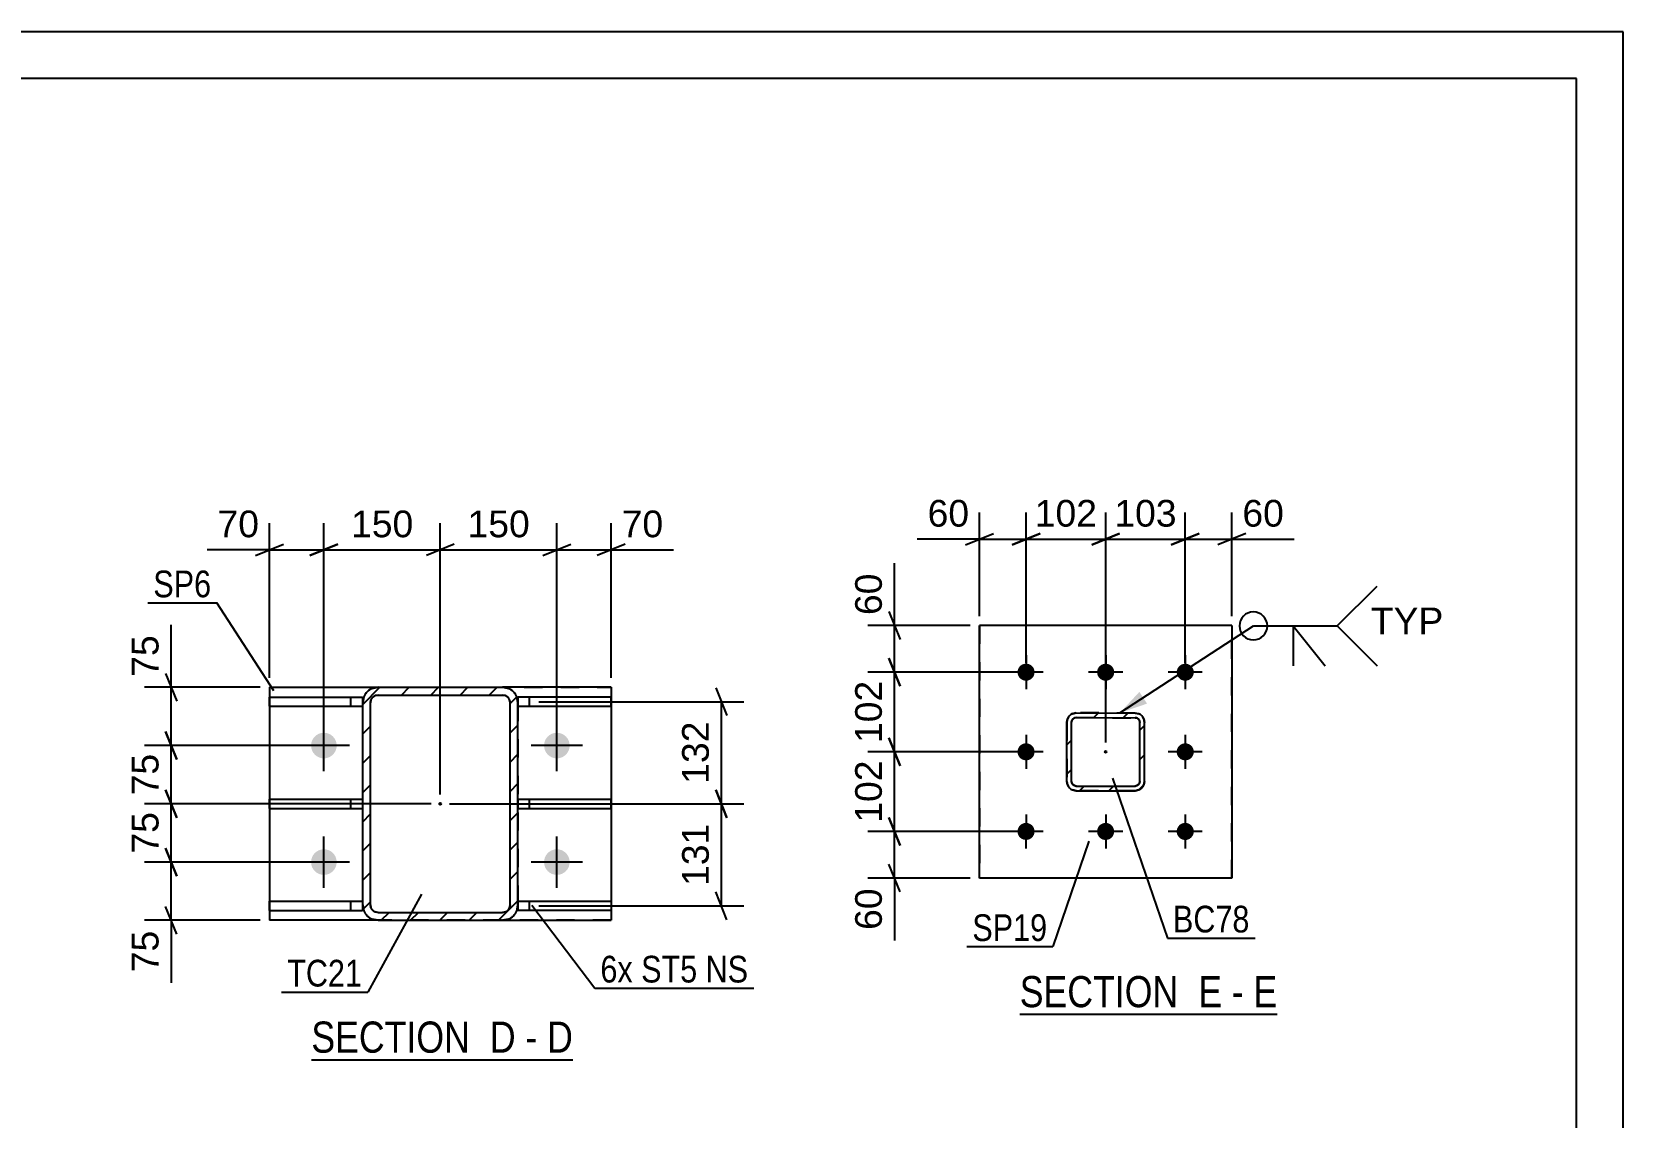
# Model space of a CAD drawing. Header units: millimetres. Extents: x -130 to 464, y -183 to 237.
# Drawn here: x 293 to 463.8, y 120.6 to 237 of the extents above; entities that cross this region are included whole.
import ezdxf

# ---------------------------------------------------------------- set-up
doc = ezdxf.new("R2010")
doc.units = ezdxf.units.MM
doc.linetypes.add('DXK_LINE_DOT2', pattern=[3.9198, 1.9599, -1.9599])
doc.linetypes.add('DXK_LINE_DOT3', pattern=[5.9187, 2.979, -0.9799, 0.9799, -0.9799])
doc.styles.add('Arial', font='ARIAL.TTF', dxfattribs={"height": 0.2})
doc.styles.add('Arial Narrow', font='ARIALN.TTF', dxfattribs={"height": 0.2})

# ---------------------------------------------------------------- blocks, each defined once
blk = doc.blocks.new('Unknown-284929020-18 - 3948')
at = {"color": 6, "linetype": 'Continuous'}
blk.add_line((399.04, 131.62), (426.68, 131.62), dxfattribs=at)
at = {"color": 0, "linetype": 'Continuous'}
for points in [[(417.15, 132.37), (417.15, 135.87), (399.04, 135.87), (399.04, 132.37)], [(420.75, 132.37), (420.75, 135.87), (418.2, 135.87), (418.2, 132.37)], [(423.08, 132.37), (423.08, 135.87), (421.8, 135.87), (421.8, 132.37)], [(426.68, 132.37), (426.68, 135.87), (424.13, 135.87), (424.13, 132.37)]]:
    blk.add_wipeout(points, dxfattribs=at)
at = {"color": 7, "linetype": 'Continuous', "style": 'Arial Narrow'}
for s, p in [('SECTION ', (399.04, 132.37)), ('E', (418.2, 132.37)), ('E', (424.13, 132.37)), ('-', (421.8, 132.37))]:
    blk.add_text(s, height=3.34, dxfattribs=at).set_placement(p)
blk = doc.blocks.new('Unknown-284929020-1134')
at = {"color": 5, "linetype": 'Continuous'}
for p, q in [((463.79, 237.02), (-130.21, 237.02)), ((463.79, -182.98), (463.79, 237.02)), ((458.79, 232.02), (-125.21, 232.02)), ((458.79, -177.98), (458.79, 232.02))]:
    blk.add_line(p, q, dxfattribs=at)
blk = doc.blocks.new('Unknown-284929020-14 - 2794')
at = {"color": 6, "linetype": 'Continuous'}
blk.add_line((323.02, 126.74), (351.09, 126.74), dxfattribs=at)
at = {"color": 0, "linetype": 'Continuous'}
for points in [[(341.13, 127.49), (341.13, 130.99), (323.02, 130.99), (323.02, 127.49)], [(344.95, 127.49), (344.95, 130.99), (342.18, 130.99), (342.18, 127.49)], [(347.27, 127.49), (347.27, 130.99), (346, 130.99), (346, 127.49)], [(351.09, 127.49), (351.09, 130.99), (348.32, 130.99), (348.32, 127.49)]]:
    blk.add_wipeout(points, dxfattribs=at)
at = {"color": 7, "linetype": 'Continuous', "style": 'Arial Narrow'}
for s, p in [('SECTION ', (323.02, 127.49)), ('D', (342.18, 127.49)), ('D', (348.32, 127.49)), ('-', (346, 127.49))]:
    blk.add_text(s, height=3.34, dxfattribs=at).set_placement(p)
blk = doc.blocks.new('Bolt-284929020-3955 - 3948')
at = {"linetype": 'Continuous'}
for points in [[(398.8, 168.31), (398.82, 168.5), (398.88, 168.68), (398.98, 168.85), (399.1, 168.99), (399.26, 169.11), (399.43, 169.18), (399.62, 169.22), (399.81, 169.22), (400, 169.18), (400.18, 169.11), (400.33, 168.99), (400.46, 168.85), (400.56, 168.69), (400.61, 168.5), (400.63, 168.31), (400.61, 168.12), (400.56, 167.94), (400.46, 167.77), (400.33, 167.63), (400.18, 167.52), (400, 167.44), (399.81, 167.4), (399.62, 167.4), (399.44, 167.44), (399.26, 167.52), (399.11, 167.63), (398.98, 167.77), (398.88, 167.94), (398.82, 168.12)], [(407.34, 168.31), (407.36, 168.5), (407.42, 168.68), (407.52, 168.85), (407.65, 168.99), (407.8, 169.1), (407.98, 169.18), (408.16, 169.22), (408.35, 169.22), (408.54, 169.18), (408.72, 169.1), (408.87, 168.99), (409, 168.85), (409.1, 168.68), (409.16, 168.5), (409.18, 168.31), (409.16, 168.12), (409.1, 167.94), (409, 167.77), (408.87, 167.63), (408.72, 167.52), (408.54, 167.44), (408.36, 167.4), (408.16, 167.4), (407.98, 167.44), (407.8, 167.52), (407.65, 167.63), (407.52, 167.77), (407.42, 167.94), (407.36, 168.12)], [(415.88, 168.31), (415.9, 168.5), (415.96, 168.68), (416.06, 168.85), (416.19, 168.99), (416.34, 169.1), (416.52, 169.18), (416.71, 169.22), (416.9, 169.22), (417.08, 169.18), (417.26, 169.1), (417.41, 168.99), (417.54, 168.85), (417.64, 168.68), (417.7, 168.5), (417.72, 168.31), (417.7, 168.12), (417.64, 167.94), (417.54, 167.77), (417.42, 167.63), (417.26, 167.52), (417.09, 167.44), (416.9, 167.4), (416.71, 167.4), (416.52, 167.44), (416.34, 167.51), (416.19, 167.63), (416.06, 167.77), (415.96, 167.94), (415.91, 168.12)], [(398.8, 159.77), (398.82, 159.96), (398.88, 160.14), (398.97, 160.31), (399.1, 160.45), (399.26, 160.56), (399.43, 160.64), (399.62, 160.68), (399.81, 160.68), (400, 160.64), (400.17, 160.56), (400.33, 160.45), (400.46, 160.31), (400.55, 160.14), (400.61, 159.96), (400.63, 159.77), (400.61, 159.58), (400.55, 159.4), (400.46, 159.23), (400.33, 159.09), (400.18, 158.98), (400, 158.9), (399.81, 158.86), (399.62, 158.86), (399.43, 158.9), (399.26, 158.98), (399.1, 159.09), (398.98, 159.23), (398.88, 159.4), (398.82, 159.58)], [(415.88, 159.77), (415.9, 159.96), (415.96, 160.14), (416.06, 160.31), (416.19, 160.45), (416.34, 160.56), (416.52, 160.64), (416.7, 160.68), (416.9, 160.68), (417.08, 160.64), (417.26, 160.56), (417.41, 160.45), (417.54, 160.31), (417.64, 160.14), (417.7, 159.96), (417.72, 159.77), (417.7, 159.58), (417.64, 159.39), (417.54, 159.23), (417.41, 159.09), (417.26, 158.97), (417.08, 158.9), (416.9, 158.86), (416.7, 158.86), (416.52, 158.9), (416.34, 158.97), (416.19, 159.09), (416.06, 159.23), (415.96, 159.39), (415.9, 159.58)], [(398.8, 151.23), (398.82, 151.42), (398.88, 151.6), (398.97, 151.77), (399.1, 151.91), (399.26, 152.02), (399.43, 152.1), (399.62, 152.14), (399.81, 152.14), (400, 152.1), (400.17, 152.02), (400.33, 151.91), (400.46, 151.77), (400.55, 151.6), (400.61, 151.42), (400.63, 151.23), (400.61, 151.04), (400.55, 150.86), (400.46, 150.69), (400.33, 150.55), (400.17, 150.43), (400, 150.36), (399.81, 150.32), (399.62, 150.32), (399.43, 150.36), (399.26, 150.43), (399.1, 150.55), (398.97, 150.69), (398.88, 150.85), (398.82, 151.04)], [(407.34, 151.23), (407.36, 151.42), (407.42, 151.6), (407.51, 151.77), (407.64, 151.91), (407.8, 152.02), (407.97, 152.1), (408.16, 152.14), (408.35, 152.14), (408.54, 152.1), (408.71, 152.02), (408.87, 151.91), (409, 151.77), (409.09, 151.6), (409.15, 151.42), (409.17, 151.23), (409.15, 151.04), (409.09, 150.85), (409, 150.69), (408.87, 150.55), (408.72, 150.43), (408.54, 150.36), (408.35, 150.32), (408.16, 150.32), (407.97, 150.35), (407.8, 150.43), (407.64, 150.55), (407.52, 150.69), (407.42, 150.85), (407.36, 151.04)], [(415.88, 151.22), (415.9, 151.42), (415.96, 151.6), (416.06, 151.76), (416.18, 151.91), (416.34, 152.02), (416.51, 152.1), (416.7, 152.14), (416.89, 152.14), (417.08, 152.1), (417.26, 152.02), (417.41, 151.91), (417.54, 151.76), (417.64, 151.6), (417.7, 151.42), (417.72, 151.23), (417.7, 151.04), (417.64, 150.85), (417.54, 150.69), (417.41, 150.54), (417.26, 150.43), (417.08, 150.35), (416.9, 150.31), (416.7, 150.31), (416.52, 150.35), (416.34, 150.43), (416.19, 150.54), (416.06, 150.69), (415.96, 150.85), (415.9, 151.03)]]:
    blk.add_hatch(color=1, dxfattribs=at).paths.add_polyline_path(points)
at = {"color": 1, "linetype": 'Continuous'}
for p, q in [((399.72, 170.15), (399.72, 166.48)), ((408.26, 170.14), (408.26, 166.48)), ((416.8, 170.14), (416.8, 166.48)), ((401.55, 168.31), (397.88, 168.31)), ((410.09, 168.31), (406.43, 168.31)), ((418.63, 168.31), (414.97, 168.31)), ((399.72, 161.6), (399.72, 157.94)), ((416.8, 161.6), (416.8, 157.93)), ((401.55, 159.77), (397.88, 159.77)), ((418.63, 159.77), (414.97, 159.77)), ((399.72, 153.06), (399.71, 149.4)), ((408.26, 153.06), (408.26, 149.39)), ((416.8, 153.06), (416.8, 149.39)), ((401.55, 151.23), (397.88, 151.23)), ((410.09, 151.23), (406.42, 151.23)), ((418.63, 151.23), (414.97, 151.23))]:
    blk.add_line(p, q, dxfattribs=at)
blk = doc.blocks.new('Part-284929020-4019 - 3948')
at = {"color": 2, "linetype": 'Continuous'}
for p, q in [((394.71, 146.23), (394.72, 173.31)), ((421.8, 173.31), (394.72, 173.31)), ((421.8, 173.31), (421.8, 173.31)), ((421.8, 173.31), (421.8, 146.22)), ((421.8, 146.22), (394.71, 146.23)), ((421.8, 146.22), (421.8, 146.22))]:
    blk.add_line(p, q, dxfattribs=at)
at = {"color": 7, "linetype": 'DXK_LINE_DOT2'}
for p, q in [((394.72, 173.31), (394.71, 146.23)), ((421.8, 146.22), (421.8, 173.31))]:
    blk.add_line(p, q, dxfattribs=at)
blk = doc.blocks.new('Part-284929020-4011 - 3948')
at = {"linetype": 'Continuous'}
h = blk.add_hatch(dxfattribs=at)
h.set_pattern_fill('', scale=0.7, style=0, pattern_type=0)
h.set_pattern_definition([(45, (411.8074, 155.6774), (-1.57154, 1.57154), [])])
h.paths.add_polyline_path([(411.42, 155.6), (411.81, 155.68), (412.13, 155.89), (412.35, 156.22), (412.42, 156.6), (412.43, 162.93), (412.35, 163.32), (412.13, 163.64), (411.81, 163.86), (411.43, 163.93), (405.09, 163.94), (404.71, 163.86), (404.39, 163.64), (404.17, 163.32), (404.09, 162.94), (404.09, 156.6), (404.17, 156.22), (404.38, 155.9), (404.71, 155.68), (405.09, 155.6)])
h.paths.add_polyline_path([(405.09, 156.1), (404.9, 156.14), (404.74, 156.25), (404.63, 156.41), (404.59, 156.6), (404.59, 162.94), (404.63, 163.13), (404.74, 163.29), (404.9, 163.4), (405.09, 163.44), (411.43, 163.43), (411.62, 163.4), (411.78, 163.29), (411.89, 163.13), (411.93, 162.93), (411.92, 156.6), (411.89, 156.41), (411.78, 156.25), (411.62, 156.14), (411.42, 156.1)])
blk.add_hatch(color=246, dxfattribs=at).paths.add_polyline_path([(408.26, 159.67, -1), (408.26, 159.87, -1)])
at = {"color": 7, "linetype": 'DXK_LINE_DOT2'}
for p, q in [((404.09, 162.94), (404.17, 163.32)), ((404.09, 162.94), (404.09, 156.6)), ((404.17, 163.32), (404.17, 163.32)), ((404.63, 163.13), (404.59, 162.94)), ((404.59, 156.6), (404.59, 162.94)), ((404.74, 163.29), (404.63, 163.13)), ((404.71, 163.86), (405.09, 163.94)), ((404.9, 163.4), (404.74, 163.29)), ((405.09, 163.44), (404.9, 163.4)), ((411.43, 163.93), (405.09, 163.94)), ((405.09, 163.44), (411.43, 163.43)), ((411.43, 163.93), (411.81, 163.86)), ((411.62, 163.4), (411.43, 163.43)), ((411.78, 163.29), (411.62, 163.4)), ((411.89, 163.13), (411.78, 163.29)), ((411.93, 162.93), (411.89, 163.13)), ((411.92, 156.6), (411.93, 162.93)), ((412.35, 163.32), (412.43, 162.93)), ((412.42, 156.6), (412.43, 162.93)), ((404.17, 156.22), (404.09, 156.6)), ((404.09, 156.6), (404.09, 156.6)), ((404.59, 156.6), (404.63, 156.41)), ((404.63, 156.41), (404.74, 156.25)), ((405.09, 155.6), (404.71, 155.68)), ((404.74, 156.25), (404.9, 156.14)), ((404.9, 156.14), (405.09, 156.1)), ((405.09, 156.1), (411.42, 156.1)), ((411.42, 155.6), (405.09, 155.6)), ((411.42, 156.1), (411.62, 156.14)), ((411.81, 155.68), (411.42, 155.6)), ((411.62, 156.14), (411.78, 156.25)), ((411.78, 156.25), (411.89, 156.41)), ((411.89, 156.41), (411.92, 156.6)), ((412.42, 156.6), (412.35, 156.22))]:
    blk.add_line(p, q, dxfattribs=at)
at = {"color": 2, "linetype": 'Continuous'}
for p, q in [((404.17, 163.32), (404.09, 162.94)), ((404.09, 162.94), (404.09, 162.94)), ((404.09, 156.6), (404.09, 162.94)), ((404.59, 162.94), (404.63, 163.13)), ((404.59, 162.94), (404.59, 162.94)), ((404.59, 156.6), (404.59, 162.94)), ((404.63, 163.13), (404.74, 163.29)), ((405.09, 163.94), (404.71, 163.86)), ((404.74, 163.29), (404.9, 163.4)), ((404.9, 163.4), (405.09, 163.44)), ((405.09, 163.94), (405.09, 163.94)), ((405.09, 163.94), (411.43, 163.93)), ((405.09, 163.44), (405.09, 163.44)), ((405.09, 163.44), (411.43, 163.43)), ((411.43, 163.93), (411.43, 163.93)), ((411.81, 163.86), (411.43, 163.93)), ((411.43, 163.43), (411.43, 163.43)), ((411.43, 163.43), (411.62, 163.4)), ((411.62, 163.4), (411.78, 163.29)), ((411.78, 163.29), (411.89, 163.13)), ((411.89, 163.13), (411.93, 162.93)), ((411.92, 156.6), (411.93, 162.93)), ((411.93, 162.93), (411.93, 162.93)), ((412.43, 162.93), (412.35, 163.32)), ((412.42, 156.6), (412.43, 162.93)), ((412.43, 162.93), (412.43, 162.93)), ((404.09, 156.6), (404.09, 156.6)), ((404.09, 156.6), (404.17, 156.22)), ((404.59, 156.6), (404.59, 156.6)), ((404.63, 156.41), (404.59, 156.6)), ((404.74, 156.25), (404.63, 156.41)), ((404.71, 155.68), (405.09, 155.6)), ((404.9, 156.14), (404.74, 156.25)), ((405.09, 156.1), (404.9, 156.14)), ((405.09, 156.1), (405.09, 156.1)), ((405.09, 156.1), (411.42, 156.1)), ((405.09, 155.6), (405.09, 155.6)), ((405.09, 155.6), (411.42, 155.6)), ((411.62, 156.14), (411.42, 156.1)), ((411.42, 156.1), (411.42, 156.1)), ((411.42, 155.6), (411.81, 155.68)), ((411.42, 155.6), (411.42, 155.6)), ((411.78, 156.25), (411.62, 156.14)), ((411.89, 156.41), (411.78, 156.25)), ((411.92, 156.6), (411.89, 156.41)), ((411.92, 156.6), (411.92, 156.6)), ((412.35, 156.22), (412.42, 156.6)), ((412.42, 156.6), (412.42, 156.6))]:
    blk.add_line(p, q, dxfattribs=at)
at = {"color": 7, "linetype": 'DXK_LINE_DOT3'}
blk.add_line((408.26, 159.77), (408.26, 159.77), dxfattribs=at)
at = {"color": 246, "linetype": 'DXK_LINE_DOT2'}
blk.add_line((408.26, 159.77), (408.26, 159.77), dxfattribs=at)
at = {"color": 246, "linetype": 'Continuous'}
blk.add_circle((408.26, 159.77), 0.1, dxfattribs=at)
at = {"color": 7, "linetype": 'DXK_LINE_DOT2'}
for centre, start, end in [((405.09, 162.94), 112.49, 157.49), ((411.43, 162.93), 22.49, 67.49), ((405.09, 156.6), 202.49, 247.49), ((411.42, 156.6), 292.49, 337.49)]:
    blk.add_arc(centre, 1, start, end, dxfattribs=at)
at = {"color": 2, "linetype": 'Continuous'}
for centre, start, end in [((405.09, 162.94), 112.49, 157.49), ((411.43, 162.93), 22.49, 67.49), ((405.09, 156.6), 202.49, 247.49), ((411.42, 156.6), 292.49, 337.49)]:
    blk.add_arc(centre, 1, start, end, dxfattribs=at)
blk = doc.blocks.new('Part-284929020-2891 - 2794')
at = {"color": 2, "linetype": 'Continuous'}
for p, q in [((318.52, 153.69), (318.52, 154.69)), ((318.52, 154.69), (328.52, 154.69)), ((318.52, 153.69), (328.52, 153.69)), ((328.52, 154.69), (328.52, 153.69))]:
    blk.add_line(p, q, dxfattribs=at)
at = {"color": 7, "linetype": 'DXK_LINE_DOT2'}
blk.add_line((327.27, 153.69), (327.27, 154.69), dxfattribs=at)
blk = doc.blocks.new('Part-284929020-2871 - 2794')
at = {"color": 2, "linetype": 'Continuous'}
for p, q in [((355.19, 165.65), (345.19, 165.65)), ((345.19, 165.65), (345.19, 165.04)), ((355.19, 164.65), (355.19, 165.65)), ((345.19, 164.65), (355.19, 164.65))]:
    blk.add_line(p, q, dxfattribs=at)
at = {"color": 7, "linetype": 'DXK_LINE_DOT2'}
for p, q in [((346.44, 164.65), (346.44, 165.65)), ((345.19, 165.04), (345.19, 164.65)), ((345.19, 164.65), (345.19, 164.65))]:
    blk.add_line(p, q, dxfattribs=at)
blk = doc.blocks.new('Bolt-284929020-2800 - 2794')
at = {"linetype": 'Continuous'}
for points in [[(322.99, 160.44, -1), (325.74, 160.44, -1)], [(347.99, 160.44, -1), (350.74, 160.44, -1)], [(322.99, 147.94, -1), (325.74, 147.94, -1)], [(347.99, 147.94, -1), (350.74, 147.94, -1)]]:
    blk.add_hatch(color=1, dxfattribs=at).paths.add_polyline_path(points)
at = {"color": 1, "linetype": 'Continuous'}
for p, q in [((324.36, 157.69), (324.36, 163.19)), ((349.36, 157.69), (349.36, 163.19)), ((327.11, 160.44), (321.61, 160.44)), ((352.11, 160.44), (346.61, 160.44)), ((324.36, 145.19), (324.36, 150.69)), ((349.36, 145.19), (349.36, 150.69)), ((327.11, 147.94), (321.61, 147.94)), ((352.11, 147.94), (346.61, 147.94))]:
    blk.add_line(p, q, dxfattribs=at)
blk = doc.blocks.new('Part-284929020-2866 - 2794')
at = {"color": 2, "linetype": 'Continuous'}
for p, q in [((345.19, 143.74), (355.19, 143.74)), ((355.19, 143.74), (355.19, 142.74)), ((345.19, 143.35), (345.19, 142.74)), ((355.19, 142.74), (345.19, 142.74))]:
    blk.add_line(p, q, dxfattribs=at)
at = {"color": 7, "linetype": 'DXK_LINE_DOT2'}
for p, q in [((345.19, 143.74), (345.19, 143.74)), ((345.19, 143.74), (345.19, 143.35)), ((346.44, 142.74), (346.44, 143.74))]:
    blk.add_line(p, q, dxfattribs=at)
blk = doc.blocks.new('Part-284929020-2876 - 2794')
at = {"color": 2, "linetype": 'Continuous'}
for p, q in [((345.19, 154.69), (355.19, 154.69)), ((345.19, 153.69), (355.19, 153.69)), ((355.19, 153.69), (355.19, 154.69))]:
    blk.add_line(p, q, dxfattribs=at)
at = {"color": 7, "linetype": 'DXK_LINE_DOT2'}
for p, q in [((345.19, 154.69), (345.19, 154.69)), ((345.19, 154.69), (345.19, 153.69)), ((345.19, 153.69), (345.19, 153.69)), ((346.44, 153.69), (346.44, 154.69))]:
    blk.add_line(p, q, dxfattribs=at)
blk = doc.blocks.new('Part-284929020-2881 - 2794')
at = {"color": 2, "linetype": 'Continuous'}
for p, q in [((318.52, 142.74), (318.52, 143.74)), ((318.52, 143.74), (328.52, 143.74)), ((328.52, 143.74), (328.52, 142.74)), ((318.52, 142.74), (328.52, 142.74))]:
    blk.add_line(p, q, dxfattribs=at)
at = {"color": 7, "linetype": 'DXK_LINE_DOT2'}
blk.add_line((327.27, 142.74), (327.27, 143.74), dxfattribs=at)
blk = doc.blocks.new('Part-284929020-2886 - 2794')
at = {"color": 2, "linetype": 'Continuous'}
for p, q in [((318.52, 164.65), (318.52, 165.65)), ((318.52, 165.65), (328.52, 165.65)), ((328.52, 165.65), (328.52, 164.65)), ((318.52, 164.65), (328.52, 164.65))]:
    blk.add_line(p, q, dxfattribs=at)
at = {"color": 7, "linetype": 'DXK_LINE_DOT2'}
blk.add_line((327.27, 164.65), (327.27, 165.65), dxfattribs=at)
blk = doc.blocks.new('Part-284929020-2909 - 2794')
at = {"color": 2, "linetype": 'Continuous'}
for p, q in [((318.53, 166.69), (318.53, 141.69)), ((318.53, 166.69), (330.19, 166.69)), ((355.19, 166.69), (343.53, 166.69)), ((355.19, 166.69), (355.19, 141.69)), ((330.19, 141.69), (318.53, 141.69)), ((343.53, 141.69), (355.19, 141.69))]:
    blk.add_line(p, q, dxfattribs=at)
at = {"color": 7, "linetype": 'DXK_LINE_DOT2'}
for p, q in [((330.19, 166.69), (355.19, 166.69)), ((330.19, 166.69), (343.53, 166.69)), ((355.19, 141.69), (330.19, 141.69)), ((330.19, 141.69), (343.53, 141.69))]:
    blk.add_line(p, q, dxfattribs=at)
blk = doc.blocks.new('Part-284929020-2957 - 2794')
at = {"linetype": 'Continuous'}
h = blk.add_hatch(dxfattribs=at)
h.set_pattern_fill('', scale=0.7, style=0, pattern_type=0)
h.set_pattern_definition([(45, (345.067, 165.6657), (-1.57154, 1.57154), [])])
h.paths.add_polyline_path([(345.19, 165.03), (345.07, 165.67), (344.71, 166.21), (344.17, 166.57), (343.53, 166.69), (330.19, 166.69), (329.56, 166.57), (329.02, 166.21), (328.65, 165.67), (328.53, 165.03), (328.53, 143.36), (328.65, 142.72), (329.02, 142.18), (329.56, 141.82), (330.19, 141.69), (343.53, 141.69), (344.17, 141.82), (344.71, 142.18), (345.07, 142.72), (345.19, 143.36)])
h.paths.add_polyline_path([(344.3, 143.04), (344.12, 142.77), (343.85, 142.59), (343.53, 142.53), (330.19, 142.53), (329.87, 142.59), (329.6, 142.77), (329.42, 143.04), (329.36, 143.36), (329.36, 165.03), (329.42, 165.35), (329.6, 165.62), (329.87, 165.8), (330.19, 165.86), (343.53, 165.86), (343.85, 165.8), (344.12, 165.62), (344.3, 165.35), (344.36, 165.03), (344.36, 143.36)])
blk.add_hatch(color=246, dxfattribs=at).paths.add_polyline_path([(336.86, 154.09, -1), (336.86, 154.29, -1)])
at = {"color": 7, "linetype": 'DXK_LINE_DOT2'}
for p, q in [((328.53, 165.03), (328.65, 165.67)), ((329.56, 166.57), (330.19, 166.69)), ((330.19, 165.86), (329.87, 165.8)), ((330.19, 166.69), (343.53, 166.69)), ((330.19, 165.86), (343.53, 165.86)), ((343.53, 166.69), (344.17, 166.57)), ((343.85, 165.8), (343.53, 165.86)), ((345.07, 165.67), (345.19, 165.03)), ((328.53, 143.36), (328.53, 165.03)), ((329.42, 165.35), (329.36, 165.03)), ((329.36, 143.36), (329.36, 165.03)), ((344.36, 165.03), (344.3, 165.35)), ((344.36, 143.36), (344.36, 165.03)), ((345.19, 165.03), (345.19, 143.36)), ((328.65, 142.72), (328.53, 143.36)), ((329.36, 143.36), (329.42, 143.04)), ((330.19, 141.69), (329.56, 141.82)), ((329.87, 142.59), (330.19, 142.53)), ((330.19, 142.53), (343.53, 142.53)), ((343.53, 142.53), (343.85, 142.59)), ((344.17, 141.82), (343.53, 141.69)), ((344.3, 143.04), (344.36, 143.36)), ((345.19, 143.36), (345.07, 142.72)), ((330.19, 141.69), (343.53, 141.69))]:
    blk.add_line(p, q, dxfattribs=at)
at = {"color": 2, "linetype": 'Continuous'}
for p, q in [((328.65, 165.67), (328.53, 165.03)), ((330.19, 166.69), (329.56, 166.57)), ((329.87, 165.8), (330.19, 165.86)), ((330.19, 166.69), (343.53, 166.69)), ((330.19, 165.86), (343.53, 165.86)), ((344.17, 166.57), (343.53, 166.69)), ((343.53, 165.86), (343.85, 165.8)), ((345.19, 165.03), (345.07, 165.67)), ((328.53, 143.36), (328.53, 165.03)), ((329.36, 165.03), (329.42, 165.35)), ((329.36, 143.36), (329.36, 165.03)), ((344.3, 165.35), (344.36, 165.03)), ((344.36, 143.36), (344.36, 165.03)), ((345.19, 143.36), (345.19, 165.03)), ((328.53, 143.36), (328.65, 142.72)), ((329.42, 143.04), (329.36, 143.36)), ((329.56, 141.82), (330.19, 141.69)), ((330.19, 142.53), (329.87, 142.59)), ((330.19, 142.53), (343.53, 142.53)), ((343.85, 142.59), (343.53, 142.53)), ((343.53, 141.69), (344.17, 141.82)), ((344.36, 143.36), (344.3, 143.04)), ((345.07, 142.72), (345.19, 143.36)), ((330.19, 141.69), (343.53, 141.69))]:
    blk.add_line(p, q, dxfattribs=at)
at = {"color": 7, "linetype": 'DXK_LINE_DOT3'}
blk.add_line((336.86, 154.19), (336.86, 154.19), dxfattribs=at)
at = {"color": 246, "linetype": 'DXK_LINE_DOT2'}
blk.add_line((336.86, 154.19), (336.86, 154.19), dxfattribs=at)
at = {"color": 246, "linetype": 'Continuous'}
blk.add_circle((336.86, 154.19), 0.1, dxfattribs=at)
at = {"color": 7, "linetype": 'DXK_LINE_DOT2'}
for centre, radius, start, end in [((330.19, 165.03), 1.67, 112.5, 157.5), ((330.19, 165.03), 0.833, 112.5, 157.5), ((343.53, 165.03), 0.833, 22.5, 67.5), ((343.53, 165.03), 1.67, 22.5, 67.5), ((330.19, 143.36), 1.67, 202.5, 247.5), ((330.19, 143.36), 0.833, 202.5, 247.5), ((343.53, 143.36), 0.833, 292.5, 337.5), ((343.53, 143.36), 1.67, 292.5, 337.5)]:
    blk.add_arc(centre, radius, start, end, dxfattribs=at)
at = {"color": 2, "linetype": 'Continuous'}
for centre, radius, start, end in [((330.19, 165.03), 1.67, 112.5, 157.5), ((330.19, 165.03), 0.833, 112.5, 157.5), ((343.53, 165.03), 0.833, 22.5, 67.5), ((343.53, 165.03), 1.67, 22.5, 67.5), ((330.19, 143.36), 1.67, 202.5, 247.5), ((330.19, 143.36), 0.833, 202.5, 247.5), ((343.53, 143.36), 0.833, 292.5, 337.5), ((343.53, 143.36), 1.67, 292.5, 337.5)]:
    blk.add_arc(centre, radius, start, end, dxfattribs=at)
blk = doc.blocks.new('StraightDimension-284929020-6083 - 3948')
at = {"color": 7, "linetype": 'Continuous'}
for p, q in [((408.26, 160.77), (408.26, 185.43)), ((416.8, 169.31), (416.8, 185.43)), ((406.76, 181.98), (409.76, 183.18)), ((418.3, 183.18), (415.3, 181.98)), ((408.26, 182.58), (416.8, 182.58))]:
    blk.add_line(p, q, dxfattribs=at)
at = {"color": 0}
blk.add_wipeout([(416.47, 183.33), (416.47, 187.53), (408.59, 187.53), (408.59, 183.33)], dxfattribs=at)
at = {"color": 3, "style": 'Arial'}
blk.add_text('103', height=2.865, dxfattribs=at).set_placement((409.19, 183.93))
blk = doc.blocks.new('StraightDimension-284929020-8708 - 3948')
at = {"color": 7, "linetype": 'Continuous'}
for p, q in [((384.99, 152.73), (386.19, 149.73)), ((398.19, 151.23), (382.74, 151.23)), ((385.59, 146.23), (385.59, 151.23)), ((386.19, 144.73), (384.99, 147.73)), ((393.71, 146.23), (382.74, 146.23))]:
    blk.add_line(p, q, dxfattribs=at)
at = {"color": 0}
blk.add_wipeout([(384.84, 145.7), (380.64, 145.7), (380.64, 140.06), (384.84, 140.06)], dxfattribs=at)
at = {"color": 7, "linetype": 'Continuous'}
blk.add_line((385.59, 146.23), (385.59, 139.53), dxfattribs=at)
blk.add_line((385.59, 146.23), (385.59, 139.53), dxfattribs=at)
at = {"color": 3, "style": 'Arial'}
blk.add_text('60', height=2.865, rotation=90.0002, dxfattribs=at).set_placement((384.24, 140.66))
blk = doc.blocks.new('StraightDimension-284929020-8706 - 3948')
at = {"color": 7, "linetype": 'Continuous'}
for p, q in [((384.99, 169.81), (386.19, 166.81)), ((398.72, 168.31), (382.74, 168.31)), ((385.59, 159.77), (385.59, 168.31)), ((386.19, 158.27), (384.99, 161.27)), ((398.72, 159.77), (382.74, 159.77))]:
    blk.add_line(p, q, dxfattribs=at)
at = {"color": 0}
blk.add_wipeout([(384.84, 167.98), (380.64, 167.98), (380.64, 160.11), (384.84, 160.11)], dxfattribs=at)
at = {"color": 3, "style": 'Arial'}
blk.add_text('102', height=2.865, rotation=90.0002, dxfattribs=at).set_placement((384.24, 160.71))
blk = doc.blocks.new('StraightDimension-284929020-6082 - 3948')
at = {"color": 7, "linetype": 'Continuous'}
for p, q in [((416.8, 169.31), (416.8, 185.43)), ((421.8, 174.31), (421.8, 185.43)), ((415.3, 181.98), (418.3, 183.18)), ((423.3, 183.18), (420.3, 181.98)), ((416.8, 182.58), (421.8, 182.58))]:
    blk.add_line(p, q, dxfattribs=at)
at = {"color": 0}
blk.add_wipeout([(427.97, 183.33), (427.97, 187.53), (422.33, 187.53), (422.33, 183.33)], dxfattribs=at)
at = {"color": 7, "linetype": 'Continuous'}
blk.add_line((421.8, 182.58), (428.5, 182.58), dxfattribs=at)
blk.add_line((421.8, 182.58), (428.5, 182.58), dxfattribs=at)
at = {"color": 3, "style": 'Arial'}
blk.add_text('60', height=2.865, dxfattribs=at).set_placement((422.93, 183.93))
blk = doc.blocks.new('StraightDimension-284929020-6084 - 3948')
at = {"color": 7, "linetype": 'Continuous'}
for p, q in [((399.72, 169.31), (399.72, 185.43)), ((408.26, 160.77), (408.26, 185.43)), ((398.22, 181.98), (401.22, 183.18)), ((409.76, 183.18), (406.76, 181.98)), ((399.72, 182.58), (408.26, 182.58))]:
    blk.add_line(p, q, dxfattribs=at)
at = {"color": 0}
blk.add_wipeout([(407.92, 183.33), (407.92, 187.53), (400.05, 187.53), (400.05, 183.33)], dxfattribs=at)
at = {"color": 3, "style": 'Arial'}
blk.add_text('102', height=2.865, dxfattribs=at).set_placement((400.65, 183.93))
blk = doc.blocks.new('StraightDimension-284929020-6085 - 3948')
at = {"color": 7, "linetype": 'Continuous'}
for p, q in [((394.72, 174.31), (394.72, 185.43)), ((399.72, 169.31), (399.72, 185.43)), ((393.22, 181.98), (396.22, 183.18)), ((401.22, 183.18), (398.22, 181.98)), ((394.72, 182.58), (399.72, 182.58))]:
    blk.add_line(p, q, dxfattribs=at)
at = {"color": 0}
blk.add_wipeout([(394.19, 183.33), (394.19, 187.53), (388.55, 187.53), (388.55, 183.33)], dxfattribs=at)
at = {"color": 7, "linetype": 'Continuous'}
blk.add_line((394.72, 182.58), (388.02, 182.58), dxfattribs=at)
blk.add_line((394.72, 182.58), (388.02, 182.58), dxfattribs=at)
at = {"color": 3, "style": 'Arial'}
blk.add_text('60', height=2.865, dxfattribs=at).set_placement((389.15, 183.93))
blk = doc.blocks.new('StraightDimension-284929020-8705 - 3948')
at = {"color": 7, "linetype": 'Continuous'}
for p, q in [((384.99, 174.81), (386.19, 171.81)), ((393.72, 173.31), (382.74, 173.31)), ((385.59, 168.31), (385.59, 173.31)), ((386.19, 166.81), (384.99, 169.81)), ((398.72, 168.31), (382.74, 168.31))]:
    blk.add_line(p, q, dxfattribs=at)
at = {"color": 0}
blk.add_wipeout([(384.84, 179.48), (380.64, 179.48), (380.64, 173.84), (384.84, 173.84)], dxfattribs=at)
at = {"color": 7, "linetype": 'Continuous'}
blk.add_line((385.59, 173.31), (385.59, 180.01), dxfattribs=at)
blk.add_line((385.59, 173.31), (385.59, 180.01), dxfattribs=at)
at = {"color": 3, "style": 'Arial'}
blk.add_text('60', height=2.865, rotation=90.0002, dxfattribs=at).set_placement((384.24, 174.44))
blk = doc.blocks.new('StraightDimension-284929020-8707 - 3948')
at = {"color": 7, "linetype": 'Continuous'}
for p, q in [((384.99, 161.27), (386.19, 158.27)), ((398.72, 159.77), (382.74, 159.77)), ((385.59, 151.23), (385.59, 159.77)), ((386.19, 149.73), (384.99, 152.73)), ((398.19, 151.23), (382.74, 151.23))]:
    blk.add_line(p, q, dxfattribs=at)
at = {"color": 0}
blk.add_wipeout([(384.84, 159.43), (380.64, 159.43), (380.64, 151.56), (384.84, 151.56)], dxfattribs=at)
at = {"color": 3, "style": 'Arial'}
blk.add_text('102', height=2.865, rotation=90.0002, dxfattribs=at).set_placement((384.24, 152.16))
blk = doc.blocks.new('StraightDimension-284929020-2994 - 2794')
at = {"color": 7, "linetype": 'Continuous'}
for p, q in [((307.37, 161.94), (308.57, 158.94)), ((323.36, 160.44), (305.12, 160.44)), ((307.97, 154.19), (307.97, 160.44)), ((308.57, 152.69), (307.37, 155.69)), ((335.86, 154.19), (305.12, 154.19))]:
    blk.add_line(p, q, dxfattribs=at)
at = {"color": 0}
blk.add_wipeout([(307.22, 160.14), (303.02, 160.14), (303.02, 154.5), (307.22, 154.5)], dxfattribs=at)
at = {"color": 3, "style": 'Arial'}
blk.add_text('75', height=2.865, rotation=90.0002, dxfattribs=at).set_placement((306.62, 155.1))
blk = doc.blocks.new('StraightDimension-284929020-3014 - 2794')
at = {"color": 7, "linetype": 'Continuous'}
for p, q in [((336.86, 155.19), (336.86, 184.29)), ((349.36, 161.44), (349.36, 184.29)), ((338.36, 182.04), (335.36, 180.84)), ((336.86, 181.44), (349.36, 181.44)), ((347.86, 180.84), (350.86, 182.04))]:
    blk.add_line(p, q, dxfattribs=at)
at = {"color": 0}
blk.add_wipeout([(347.05, 182.19), (347.05, 186.39), (339.18, 186.39), (339.18, 182.19)], dxfattribs=at)
at = {"color": 3, "style": 'Arial'}
blk.add_text('150', height=2.865, dxfattribs=at).set_placement((339.78, 182.79))
blk = doc.blocks.new('StraightDimension-284929020-3023 - 2794')
at = {"color": 7, "linetype": 'Continuous'}
for p, q in [((349.36, 161.44), (349.36, 184.29)), ((355.19, 167.69), (355.19, 184.29)), ((347.86, 180.84), (350.86, 182.04)), ((349.36, 181.44), (355.19, 181.44)), ((356.69, 182.04), (353.69, 180.84))]:
    blk.add_line(p, q, dxfattribs=at)
at = {"color": 0}
blk.add_wipeout([(361.36, 182.19), (361.36, 186.39), (355.72, 186.39), (355.72, 182.19)], dxfattribs=at)
at = {"color": 7, "linetype": 'Continuous'}
blk.add_line((355.19, 181.44), (361.89, 181.44), dxfattribs=at)
blk.add_line((355.19, 181.44), (361.89, 181.44), dxfattribs=at)
at = {"color": 3, "style": 'Arial'}
blk.add_text('70', height=2.865, dxfattribs=at).set_placement((356.32, 182.79))
blk = doc.blocks.new('StraightDimension-284929020-2965 - 2794')
at = {"color": 7, "linetype": 'Continuous'}
for p, q in [((366.42, 155.69), (367.62, 152.69)), ((337.86, 154.19), (369.42, 154.19)), ((367.02, 143.24), (367.02, 154.19)), ((367.62, 141.74), (366.42, 144.74)), ((347.44, 143.24), (369.42, 143.24))]:
    blk.add_line(p, q, dxfattribs=at)
at = {"color": 0}
blk.add_wipeout([(366.27, 152.65), (362.07, 152.65), (362.07, 144.78), (366.27, 144.78)], dxfattribs=at)
at = {"color": 3, "style": 'Arial'}
blk.add_text('131', height=2.865, rotation=90.0002, dxfattribs=at).set_placement((365.67, 145.38))
blk = doc.blocks.new('StraightDimension-284929020-2974 - 2794')
at = {"color": 7, "linetype": 'Continuous'}
for p, q in [((366.42, 166.65), (367.62, 163.65)), ((347.44, 165.15), (369.42, 165.15)), ((367.02, 154.19), (367.02, 165.15)), ((367.62, 152.69), (366.42, 155.69)), ((337.86, 154.19), (369.42, 154.19))]:
    blk.add_line(p, q, dxfattribs=at)
at = {"color": 0}
blk.add_wipeout([(366.27, 163.61), (362.07, 163.61), (362.07, 155.74), (366.27, 155.74)], dxfattribs=at)
at = {"color": 3, "style": 'Arial'}
blk.add_text('132', height=2.865, rotation=90.0002, dxfattribs=at).set_placement((365.67, 156.34))
blk = doc.blocks.new('StraightDimension-284929020-2984 - 2794')
at = {"color": 7, "linetype": 'Continuous'}
for p, q in [((307.37, 149.44), (308.57, 146.44)), ((323.36, 147.94), (305.12, 147.94)), ((307.97, 141.69), (307.97, 147.94)), ((308.57, 140.19), (307.37, 143.19)), ((317.53, 141.69), (305.12, 141.69))]:
    blk.add_line(p, q, dxfattribs=at)
at = {"color": 0}
blk.add_wipeout([(307.22, 141.17), (303.02, 141.17), (303.02, 135.52), (307.22, 135.52)], dxfattribs=at)
at = {"color": 7, "linetype": 'Continuous'}
blk.add_line((307.97, 141.69), (307.97, 135), dxfattribs=at)
blk.add_line((307.97, 141.69), (307.97, 135), dxfattribs=at)
at = {"color": 3, "style": 'Arial'}
blk.add_text('75', height=2.865, rotation=90.0002, dxfattribs=at).set_placement((306.62, 136.12))
blk = doc.blocks.new('StraightDimension-284929020-2985 - 2794')
at = {"color": 7, "linetype": 'Continuous'}
for p, q in [((307.37, 155.69), (308.57, 152.69)), ((335.86, 154.19), (305.12, 154.19)), ((307.97, 147.94), (307.97, 154.19)), ((308.57, 146.44), (307.37, 149.44)), ((323.36, 147.94), (305.12, 147.94))]:
    blk.add_line(p, q, dxfattribs=at)
at = {"color": 0}
blk.add_wipeout([(307.22, 153.89), (303.02, 153.89), (303.02, 148.25), (307.22, 148.25)], dxfattribs=at)
at = {"color": 3, "style": 'Arial'}
blk.add_text('75', height=2.865, rotation=90.0002, dxfattribs=at).set_placement((306.62, 148.85))
blk = doc.blocks.new('StraightDimension-284929020-3003 - 2794')
at = {"color": 7, "linetype": 'Continuous'}
for p, q in [((307.37, 168.19), (308.57, 165.19)), ((317.53, 166.69), (305.12, 166.69)), ((307.97, 160.44), (307.97, 166.69)), ((308.57, 158.94), (307.37, 161.94)), ((323.36, 160.44), (305.12, 160.44))]:
    blk.add_line(p, q, dxfattribs=at)
at = {"color": 0}
blk.add_wipeout([(307.22, 172.87), (303.02, 172.87), (303.02, 167.22), (307.22, 167.22)], dxfattribs=at)
at = {"color": 7, "linetype": 'Continuous'}
blk.add_line((307.97, 166.69), (307.97, 173.39), dxfattribs=at)
blk.add_line((307.97, 166.69), (307.97, 173.39), dxfattribs=at)
at = {"color": 3, "style": 'Arial'}
blk.add_text('75', height=2.865, rotation=90.0002, dxfattribs=at).set_placement((306.62, 167.82))
blk = doc.blocks.new('StraightDimension-284929020-3005 - 2794')
at = {"color": 7, "linetype": 'Continuous'}
for p, q in [((324.36, 161.44), (324.36, 184.29)), ((336.86, 155.19), (336.86, 184.29)), ((322.86, 180.84), (325.86, 182.04)), ((324.36, 181.44), (336.86, 181.44)), ((338.36, 182.04), (335.36, 180.84))]:
    blk.add_line(p, q, dxfattribs=at)
at = {"color": 0}
blk.add_wipeout([(334.55, 182.19), (334.55, 186.39), (326.68, 186.39), (326.68, 182.19)], dxfattribs=at)
at = {"color": 3, "style": 'Arial'}
blk.add_text('150', height=2.865, dxfattribs=at).set_placement((327.28, 182.79))
blk = doc.blocks.new('StraightDimension-284929020-3024 - 2794')
at = {"color": 7, "linetype": 'Continuous'}
for p, q in [((318.53, 167.69), (318.53, 184.29)), ((324.36, 161.44), (324.36, 184.29)), ((317.03, 180.84), (320.03, 182.04)), ((318.53, 181.44), (324.36, 181.44)), ((325.86, 182.04), (322.86, 180.84))]:
    blk.add_line(p, q, dxfattribs=at)
at = {"color": 0}
blk.add_wipeout([(318, 182.19), (318, 186.39), (312.35, 186.39), (312.35, 182.19)], dxfattribs=at)
at = {"color": 7, "linetype": 'Continuous'}
blk.add_line((318.53, 181.44), (311.83, 181.44), dxfattribs=at)
blk.add_line((318.53, 181.44), (311.83, 181.44), dxfattribs=at)
at = {"color": 3, "style": 'Arial'}
blk.add_text('70', height=2.865, dxfattribs=at).set_placement((312.95, 182.79))
blk = doc.blocks.new('Mark-284929020-4015 - 3948')
at = {"color": 0}
blk.add_wipeout([(401.99, 139.47), (401.99, 142.47), (393.95, 142.47), (393.95, 139.47)], dxfattribs=at)
blk.add_wipeout([(401.99, 139.47), (401.99, 142.47), (393.95, 142.47), (393.95, 139.47)], dxfattribs=at)
at = {"color": 30, "linetype": 'Continuous'}
for p in [(406.46, 150.18), (393.35, 138.87)]:
    blk.add_line(p, (402.59, 138.87), dxfattribs=at)
at = {"color": 3, "style": 'Arial Narrow'}
blk.add_text('SP19', height=2.863, dxfattribs=at).set_placement((393.95, 139.47))
blk = doc.blocks.new('Mark-284929020-4007 - 3948')
at = {"color": 0}
blk.add_wipeout([(423.71, 140.39), (423.71, 143.39), (415.48, 143.39), (415.48, 140.39)], dxfattribs=at)
blk.add_wipeout([(423.71, 140.39), (423.71, 143.39), (415.48, 143.39), (415.48, 140.39)], dxfattribs=at)
at = {"color": 30, "linetype": 'Continuous'}
for p, q in [((408.99, 156.95), (414.88, 139.79)), ((414.88, 139.79), (424.31, 139.79))]:
    blk.add_line(p, q, dxfattribs=at)
at = {"color": 3, "style": 'Arial Narrow'}
blk.add_text('BC78', height=2.863, dxfattribs=at).set_placement((415.48, 140.39))
blk = doc.blocks.new('WeldMark-284929020-4104 - 3948')
at = {"linetype": 'Continuous'}
blk.add_hatch(color=30, dxfattribs=at).paths.add_polyline_path([(412.7, 164.94), (409.77, 163.94), (411.88, 166.2)])
at = {"color": 30, "linetype": 'Continuous'}
for p, q in [((409.77, 163.94), (424.11, 173.28)), ((424.11, 173.28), (433.11, 173.28))]:
    blk.add_line(p, q, dxfattribs=at)
at = {"color": 3, "linetype": 'Continuous'}
for q in [(431.82, 168.99), (428.39, 168.99)]:
    blk.add_line((428.39, 173.28), q, dxfattribs=at)
for start, end in [(90, 270), (270, 90)]:
    blk.add_arc((424.11, 173.28), 1.5, start, end, dxfattribs=at)
at = {"color": 0, "linetype": 'Continuous'}
blk.add_wipeout([(444.48, 172.38), (444.48, 175.38), (436.71, 175.38), (436.71, 172.38)], dxfattribs=at)
blk.add_wipeout([(444.48, 172.38), (444.48, 175.38), (436.71, 175.38), (436.71, 172.38)], dxfattribs=at)
at = {"color": 3, "linetype": 'Continuous'}
for q in [(437.39, 177.56), (437.39, 168.99)]:
    blk.add_line((433.11, 173.28), q, dxfattribs=at)
at = {"color": 3, "linetype": 'Continuous', "style": 'Arial'}
blk.add_text('TYP', height=2.865, dxfattribs=at).set_placement((436.71, 172.38))
blk = doc.blocks.new('Mark-284929020-2905 - 2794')
at = {"color": 0}
blk.add_wipeout([(312.27, 176.35), (312.27, 179.35), (306.06, 179.35), (306.06, 176.35)], dxfattribs=at)
blk.add_wipeout([(312.27, 176.35), (312.27, 179.35), (306.06, 179.35), (306.06, 176.35)], dxfattribs=at)
at = {"color": 30, "linetype": 'Continuous'}
for p in [(305.46, 175.75), (319, 166.3)]:
    blk.add_line(p, (312.87, 175.75), dxfattribs=at)
at = {"color": 3, "style": 'Arial Narrow'}
blk.add_text('SP6', height=2.863, dxfattribs=at).set_placement((306.06, 176.35))
blk = doc.blocks.new('Mark-284929020-2953 - 2794')
at = {"color": 0}
blk.add_wipeout([(328.47, 134.59), (328.47, 137.59), (320.43, 137.59), (320.43, 134.59)], dxfattribs=at)
blk.add_wipeout([(328.47, 134.59), (328.47, 137.59), (320.43, 137.59), (320.43, 134.59)], dxfattribs=at)
at = {"color": 30, "linetype": 'Continuous'}
for p in [(334.84, 144.49), (319.83, 133.99)]:
    blk.add_line(p, (329.07, 133.99), dxfattribs=at)
at = {"color": 3, "style": 'Arial Narrow'}
blk.add_text('TC21', height=2.863, dxfattribs=at).set_placement((320.43, 134.59))
blk = doc.blocks.new('MarkSet-284929020-3047 - 2794')
at = {"color": 0}
for points in [[(357.51, 135.02), (357.51, 138.02), (354.04, 138.02), (354.04, 135.02)], [(364.43, 135.02), (364.43, 138.02), (358.41, 138.02), (358.41, 135.02)], [(369.9, 135.02), (369.9, 138.02), (365.33, 138.02), (365.33, 135.02)]]:
    blk.add_wipeout(points, dxfattribs=at)
for points in [[(357.51, 135.02), (357.51, 138.02), (354.04, 138.02), (354.04, 135.02)], [(364.43, 135.02), (364.43, 138.02), (358.41, 138.02), (358.41, 135.02)], [(369.9, 135.02), (369.9, 138.02), (365.33, 138.02), (365.33, 135.02)]]:
    blk.add_wipeout(points, dxfattribs=at)
at = {"color": 30, "linetype": 'Continuous'}
for p, q in [((346.68, 143.3), (353.44, 134.42)), ((353.44, 134.42), (370.5, 134.42))]:
    blk.add_line(p, q, dxfattribs=at)
at = {"color": 3, "style": 'Arial Narrow'}
for s, p in [('6x', (354.04, 135.02)), ('ST5', (358.41, 135.02)), ('NS', (365.33, 135.02))]:
    blk.add_text(s, height=2.863, dxfattribs=at).set_placement(p)

msp = doc.modelspace()

# ---------------------------------------------------------------- block references
for name in ['Part-284929020-4019 - 3948', 'Bolt-284929020-3955 - 3948', 'Part-284929020-2886 - 2794', 'Part-284929020-2909 - 2794', 'Part-284929020-2957 - 2794', 'Part-284929020-2871 - 2794', 'Bolt-284929020-2800 - 2794', 'Part-284929020-4011 - 3948', 'Part-284929020-2891 - 2794', 'Part-284929020-2876 - 2794', 'Part-284929020-2881 - 2794', 'Part-284929020-2866 - 2794', 'Unknown-284929020-18 - 3948']:
    msp.add_blockref(name, (0, 0))

# ---------------------------------------------------------------- next in the draw order: block references
msp.add_blockref('Unknown-284929020-1134', (0, 0))

# ---------------------------------------------------------------- next in the draw order: block references
for name in ['StraightDimension-284929020-6083 - 3948', 'StraightDimension-284929020-8706 - 3948', 'StraightDimension-284929020-2994 - 2794', 'Mark-284929020-4007 - 3948', 'StraightDimension-284929020-8708 - 3948', 'StraightDimension-284929020-2984 - 2794', 'Unknown-284929020-14 - 2794']:
    msp.add_blockref(name, (0, 0))

# ---------------------------------------------------------------- next in the draw order: block references
for name in ['StraightDimension-284929020-3014 - 2794', 'StraightDimension-284929020-6084 - 3948', 'StraightDimension-284929020-6082 - 3948', 'StraightDimension-284929020-3003 - 2794', 'Mark-284929020-2953 - 2794']:
    msp.add_blockref(name, (0, 0))

# ---------------------------------------------------------------- next in the draw order: block references
for name in ['StraightDimension-284929020-3023 - 2794', 'StraightDimension-284929020-6085 - 3948', 'WeldMark-284929020-4104 - 3948', 'StraightDimension-284929020-8707 - 3948', 'StraightDimension-284929020-2985 - 2794', 'StraightDimension-284929020-2965 - 2794']:
    msp.add_blockref(name, (0, 0))

# ---------------------------------------------------------------- next in the draw order: block references
for name in ['StraightDimension-284929020-8705 - 3948', 'StraightDimension-284929020-2974 - 2794', 'Mark-284929020-4015 - 3948', 'MarkSet-284929020-3047 - 2794']:
    msp.add_blockref(name, (0, 0))

# ---------------------------------------------------------------- next in the draw order: block references
msp.add_blockref('StraightDimension-284929020-3005 - 2794', (0, 0))

# ---------------------------------------------------------------- next in the draw order: block references
msp.add_blockref('StraightDimension-284929020-3024 - 2794', (0, 0))

# ---------------------------------------------------------------- next in the draw order: block references
msp.add_blockref('Mark-284929020-2905 - 2794', (0, 0))

doc.saveas('drawing.dxf')
